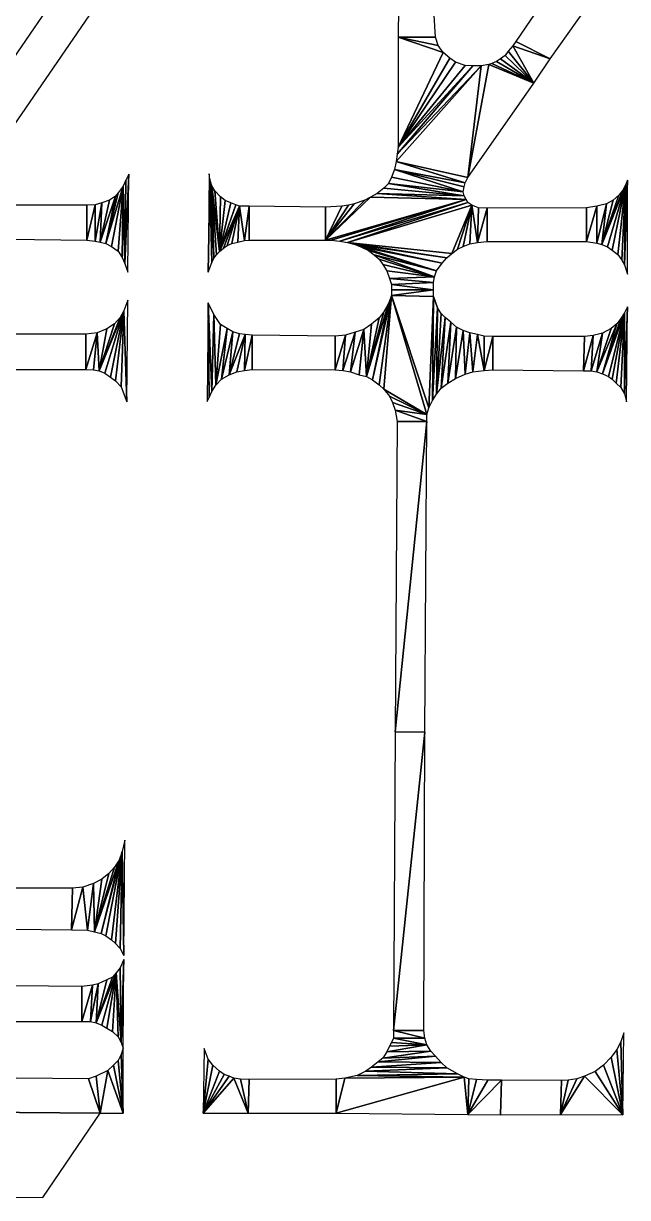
# Model space of a CAD drawing. Extents: x -35426929 to -35396731, y 11996534 to 12011444.
# Drawn here: x -35408043 to -35406283, y 11997723 to 12001147 of the extents above; entities that cross this region are included whole.
import ezdxf

# ---------------------------------------------------------------- set-up
doc = ezdxf.new("R2010")
doc.units = 0

msp = doc.modelspace()

# ---------------------------------------------------------------- linework, layer by layer
at = {"layer": 'mg_to_dxf', "color": 52}
for points in [[(-35406842.28, 12001106.72), (-35406858.99, 12001379.56), (-35406948.08, 12001380.95), (-35406950.86, 12001106.72)], [(-35406508.19, 12001044.08), (-35406377.34, 12001229.22), (-35406483.14, 12001279.33), (-35406608.42, 12001094.19)], [(-35408106.25, 12000797.69), (-35407838.98, 12001187.46), (-35407939.21, 12001240.35), (-35408206.48, 12000850.58)], [(-35406950.86, 12001106.72), (-35406950.86, 12001106.72), (-35406950.86, 12000786.55), (-35406820.01, 12001062.17)], [(-35406833.93, 12001083.05), (-35406833.93, 12001083.05), (-35406842.28, 12001106.72), (-35406950.86, 12001106.72)], [(-35406833.93, 12001083.05), (-35406833.93, 12001083.05), (-35406950.86, 12001106.72), (-35406820.01, 12001062.17)], [(-35406616.77, 12001081.66), (-35406616.77, 12001081.66), (-35406508.19, 12001044.08), (-35406608.42, 12001094.19)], [(-35406820.01, 12001062.17), (-35406820.01, 12001062.17), (-35406950.86, 12000786.55), (-35406800.52, 12001045.47)], [(-35406652.96, 12001044.08), (-35406652.96, 12001044.08), (-35406555.52, 12000973.08), (-35406639.04, 12001053.82)], [(-35406555.52, 12000973.08), (-35406555.52, 12000973.08), (-35406630.69, 12001066.35), (-35406639.04, 12001053.82)], [(-35406555.52, 12000973.08), (-35406555.52, 12000973.08), (-35406616.77, 12001081.66), (-35406630.69, 12001066.35)], [(-35406555.52, 12000973.08), (-35406555.52, 12000973.08), (-35406508.19, 12001044.08), (-35406616.77, 12001081.66)], [(-35406708.65, 12001023.2), (-35406708.65, 12001023.2), (-35406956.43, 12000744.79), (-35406747.62, 12000697.46)], [(-35406953.64, 12000765.67), (-35406953.64, 12000765.67), (-35406956.43, 12000744.79), (-35406708.65, 12001023.2)], [(-35406953.64, 12000765.67), (-35406953.64, 12000765.67), (-35406708.65, 12001023.2), (-35406733.7, 12001023.2)], [(-35406950.86, 12000786.55), (-35406950.86, 12000786.55), (-35406953.64, 12000765.67), (-35406733.7, 12001023.2)], [(-35406800.52, 12001045.47), (-35406800.52, 12001045.47), (-35406950.86, 12000786.55), (-35406783.82, 12001034.33)], [(-35406950.86, 12000786.55), (-35406950.86, 12000786.55), (-35406755.97, 12001024.59), (-35406783.82, 12001034.33)], [(-35406950.86, 12000786.55), (-35406950.86, 12000786.55), (-35406733.7, 12001023.2), (-35406755.97, 12001024.59)], [(-35406747.62, 12000697.46), (-35406747.62, 12000697.46), (-35406555.52, 12000973.08), (-35406686.37, 12001027.37)], [(-35406708.65, 12001023.2), (-35406708.65, 12001023.2), (-35406747.62, 12000697.46), (-35406686.37, 12001027.37)], [(-35406686.37, 12001027.37), (-35406686.37, 12001027.37), (-35406555.52, 12000973.08), (-35406678.02, 12001030.16)], [(-35406664.1, 12001035.72), (-35406664.1, 12001035.72), (-35406678.02, 12001030.16), (-35406555.52, 12000973.08)], [(-35406555.52, 12000973.08), (-35406555.52, 12000973.08), (-35406652.96, 12001044.08), (-35406664.1, 12001035.72)], [(-35406956.43, 12000744.79), (-35406956.43, 12000744.79), (-35406962, 12000721.12), (-35406755.97, 12000682.15)], [(-35406747.62, 12000697.46), (-35406747.62, 12000697.46), (-35406956.43, 12000744.79), (-35406755.97, 12000682.15)], [(-35407499.32, 12000693.28), (-35407499.32, 12000693.28), (-35407502.11, 12000708.6), (-35407504.89, 12000421.84)], [(-35406962, 12000721.12), (-35406962, 12000721.12), (-35406970.35, 12000698.85), (-35406761.54, 12000655.7)], [(-35406962, 12000721.12), (-35406962, 12000721.12), (-35406761.54, 12000655.7), (-35406758.76, 12000671.01)], [(-35406755.97, 12000682.15), (-35406755.97, 12000682.15), (-35406962, 12000721.12), (-35406758.76, 12000671.01)], [(-35407752.67, 12000672.4), (-35407752.67, 12000672.4), (-35407747.1, 12000446.89), (-35407744.32, 12000690.5)], [(-35407747.1, 12000446.89), (-35407747.1, 12000446.89), (-35407735.97, 12000707.2), (-35407744.32, 12000690.5)], [(-35407747.1, 12000446.89), (-35407747.1, 12000446.89), (-35407738.75, 12000421.84), (-35407735.97, 12000707.2)], [(-35407499.32, 12000693.28), (-35407499.32, 12000693.28), (-35407504.89, 12000421.84), (-35407493.75, 12000449.68)], [(-35407499.32, 12000693.28), (-35407499.32, 12000693.28), (-35407488.19, 12000462.2), (-35407493.75, 12000673.79)], [(-35407499.32, 12000693.28), (-35407499.32, 12000693.28), (-35407493.75, 12000449.68), (-35407488.19, 12000462.2)], [(-35407493.75, 12000673.79), (-35407493.75, 12000673.79), (-35407471.48, 12000481.69), (-35407485.4, 12000658.48)], [(-35407493.75, 12000673.79), (-35407493.75, 12000673.79), (-35407479.83, 12000471.95), (-35407471.48, 12000481.69)], [(-35407488.19, 12000462.2), (-35407488.19, 12000462.2), (-35407479.83, 12000471.95), (-35407493.75, 12000673.79)], [(-35406758.76, 12000644.56), (-35406758.76, 12000644.56), (-35406978.7, 12000680.75), (-35406992.62, 12000666.83)], [(-35406970.35, 12000698.85), (-35406970.35, 12000698.85), (-35406978.7, 12000680.75), (-35406761.54, 12000655.7)], [(-35406758.76, 12000644.56), (-35406758.76, 12000644.56), (-35406761.54, 12000655.7), (-35406978.7, 12000680.75)], [(-35406288.25, 12000675.19), (-35406288.25, 12000675.19), (-35406357.85, 12000502.57), (-35406341.15, 12000495.61)], [(-35406288.25, 12000675.19), (-35406288.25, 12000675.19), (-35406296.6, 12000661.27), (-35406357.85, 12000502.57)], [(-35406288.25, 12000675.19), (-35406288.25, 12000675.19), (-35406341.15, 12000495.61), (-35406327.23, 12000485.87)], [(-35406288.25, 12000675.19), (-35406288.25, 12000675.19), (-35406327.23, 12000485.87), (-35406310.52, 12000473.34)], [(-35406288.25, 12000675.19), (-35406288.25, 12000675.19), (-35406310.52, 12000473.34), (-35406299.39, 12000456.64)], [(-35406291.03, 12000442.72), (-35406291.03, 12000442.72), (-35406288.25, 12000675.19), (-35406299.39, 12000456.64)], [(-35406291.03, 12000442.72), (-35406291.03, 12000442.72), (-35406282.68, 12000690.5), (-35406288.25, 12000675.19)], [(-35406291.03, 12000442.72), (-35406291.03, 12000442.72), (-35406282.68, 12000416.27), (-35406282.68, 12000690.5)], [(-35407774.95, 12000643.17), (-35407774.95, 12000643.17), (-35407819.49, 12000509.53), (-35407802.79, 12000505.36)], [(-35407774.95, 12000643.17), (-35407774.95, 12000643.17), (-35407791.65, 12000632.03), (-35407819.49, 12000509.53)], [(-35407752.67, 12000672.4), (-35407752.67, 12000672.4), (-35407802.79, 12000505.36), (-35407786.08, 12000497.01)], [(-35407752.67, 12000672.4), (-35407752.67, 12000672.4), (-35407766.59, 12000652.91), (-35407802.79, 12000505.36)], [(-35407766.59, 12000652.91), (-35407766.59, 12000652.91), (-35407774.95, 12000643.17), (-35407802.79, 12000505.36)], [(-35407752.67, 12000672.4), (-35407752.67, 12000672.4), (-35407786.08, 12000497.01), (-35407766.59, 12000483.09)], [(-35407752.67, 12000672.4), (-35407752.67, 12000672.4), (-35407766.59, 12000483.09), (-35407755.46, 12000464.99)], [(-35407747.1, 12000446.89), (-35407747.1, 12000446.89), (-35407752.67, 12000672.4), (-35407755.46, 12000464.99)], [(-35407471.48, 12000481.69), (-35407471.48, 12000481.69), (-35407468.7, 12000641.78), (-35407485.4, 12000658.48)], [(-35407471.48, 12000481.69), (-35407471.48, 12000481.69), (-35407454.78, 12000630.64), (-35407468.7, 12000641.78)], [(-35407162.45, 12000515.1), (-35407162.45, 12000515.1), (-35406753.19, 12000633.43), (-35407031.6, 12000640.39)], [(-35407162.45, 12000515.1), (-35407162.45, 12000515.1), (-35407031.6, 12000640.39), (-35407048.3, 12000632.03)], [(-35407031.6, 12000640.39), (-35407031.6, 12000640.39), (-35406753.19, 12000633.43), (-35407012.11, 12000651.52)], [(-35407012.11, 12000651.52), (-35407012.11, 12000651.52), (-35406758.76, 12000644.56), (-35406992.62, 12000666.83)], [(-35407012.11, 12000651.52), (-35407012.11, 12000651.52), (-35406753.19, 12000633.43), (-35406758.76, 12000644.56)], [(-35406296.6, 12000661.27), (-35406296.6, 12000661.27), (-35406307.74, 12000645.95), (-35406357.85, 12000502.57)], [(-35406307.74, 12000645.95), (-35406307.74, 12000645.95), (-35406324.44, 12000632.03), (-35406357.85, 12000502.57)], [(-35408086.76, 12000517.89), (-35407858.47, 12000515.1), (-35407858.47, 12000616.72), (-35408086.76, 12000616.72)], [(-35407833.41, 12000618.11), (-35407833.41, 12000618.11), (-35407858.47, 12000515.1), (-35407833.41, 12000512.32)], [(-35407833.41, 12000618.11), (-35407833.41, 12000618.11), (-35407858.47, 12000616.72), (-35407858.47, 12000515.1)], [(-35407813.92, 12000623.68), (-35407813.92, 12000623.68), (-35407833.41, 12000618.11), (-35407833.41, 12000512.32)], [(-35407819.49, 12000509.53), (-35407819.49, 12000509.53), (-35407813.92, 12000623.68), (-35407833.41, 12000512.32)], [(-35407791.65, 12000632.03), (-35407791.65, 12000632.03), (-35407813.92, 12000623.68), (-35407819.49, 12000509.53)], [(-35407471.48, 12000481.69), (-35407471.48, 12000481.69), (-35407438.07, 12000623.68), (-35407454.78, 12000630.64)], [(-35407471.48, 12000481.69), (-35407471.48, 12000481.69), (-35407424.15, 12000618.11), (-35407438.07, 12000623.68)], [(-35407471.48, 12000481.69), (-35407471.48, 12000481.69), (-35407413.02, 12000613.94), (-35407424.15, 12000618.11)], [(-35407471.48, 12000481.69), (-35407471.48, 12000481.69), (-35407460.34, 12000491.44), (-35407413.02, 12000613.94)], [(-35407460.34, 12000491.44), (-35407460.34, 12000491.44), (-35407449.21, 12000499.79), (-35407413.02, 12000613.94)], [(-35407449.21, 12000499.79), (-35407449.21, 12000499.79), (-35407435.29, 12000505.36), (-35407413.02, 12000613.94)], [(-35407435.29, 12000505.36), (-35407435.29, 12000505.36), (-35407418.58, 12000509.53), (-35407413.02, 12000613.94)], [(-35407418.58, 12000509.53), (-35407418.58, 12000509.53), (-35407399.1, 12000513.71), (-35407413.02, 12000613.94)], [(-35407399.1, 12000513.71), (-35407399.1, 12000513.71), (-35407385.17, 12000613.94), (-35407413.02, 12000613.94)], [(-35407399.1, 12000513.71), (-35407399.1, 12000513.71), (-35407385.17, 12000515.1), (-35407385.17, 12000613.94)], [(-35407162.45, 12000611.15), (-35407385.17, 12000613.94), (-35407385.17, 12000515.1), (-35407162.45, 12000515.1)], [(-35407162.45, 12000515.1), (-35407162.45, 12000515.1), (-35407145.74, 12000515.1), (-35406753.19, 12000633.43)], [(-35407162.45, 12000515.1), (-35407162.45, 12000515.1), (-35407048.3, 12000632.03), (-35407078.93, 12000620.9)], [(-35407162.45, 12000515.1), (-35407162.45, 12000515.1), (-35407078.93, 12000620.9), (-35407095.63, 12000616.72)], [(-35407115.12, 12000613.94), (-35407115.12, 12000613.94), (-35407162.45, 12000515.1), (-35407095.63, 12000616.72)], [(-35407115.12, 12000613.94), (-35407115.12, 12000613.94), (-35407162.45, 12000611.15), (-35407162.45, 12000515.1)], [(-35407145.74, 12000515.1), (-35407145.74, 12000515.1), (-35407120.69, 12000512.32), (-35406753.19, 12000633.43)], [(-35406753.19, 12000633.43), (-35406753.19, 12000633.43), (-35407120.69, 12000512.32), (-35406747.62, 12000625.07)], [(-35407120.69, 12000512.32), (-35407120.69, 12000512.32), (-35407098.42, 12000508.14), (-35406747.62, 12000625.07)], [(-35406747.62, 12000625.07), (-35406747.62, 12000625.07), (-35407098.42, 12000508.14), (-35406736.49, 12000616.72)], [(-35406736.49, 12000616.72), (-35406736.49, 12000616.72), (-35407098.42, 12000508.14), (-35406794.95, 12000476.13)], [(-35406736.49, 12000616.72), (-35406736.49, 12000616.72), (-35406794.95, 12000476.13), (-35406778.25, 12000488.65)], [(-35406736.49, 12000616.72), (-35406736.49, 12000616.72), (-35406778.25, 12000488.65), (-35406761.54, 12000497.01)], [(-35406736.49, 12000616.72), (-35406736.49, 12000616.72), (-35406761.54, 12000497.01), (-35406742.05, 12000503.97)], [(-35406736.49, 12000616.72), (-35406736.49, 12000616.72), (-35406742.05, 12000503.97), (-35406719.78, 12000508.14)], [(-35406736.49, 12000616.72), (-35406736.49, 12000616.72), (-35406719.78, 12000508.14), (-35406717, 12000609.76)], [(-35406719.78, 12000508.14), (-35406719.78, 12000508.14), (-35406691.94, 12000608.37), (-35406717, 12000609.76)], [(-35406719.78, 12000508.14), (-35406719.78, 12000508.14), (-35406691.94, 12000510.93), (-35406691.94, 12000608.37)], [(-35406691.94, 12000510.93), (-35406402.4, 12000510.93), (-35406402.4, 12000609.76), (-35406691.94, 12000608.37)], [(-35406371.77, 12000613.94), (-35406371.77, 12000613.94), (-35406402.4, 12000510.93), (-35406371.77, 12000506.75)], [(-35406371.77, 12000613.94), (-35406371.77, 12000613.94), (-35406402.4, 12000609.76), (-35406402.4, 12000510.93)], [(-35406343.93, 12000620.9), (-35406343.93, 12000620.9), (-35406371.77, 12000613.94), (-35406371.77, 12000506.75)], [(-35406357.85, 12000502.57), (-35406357.85, 12000502.57), (-35406343.93, 12000620.9), (-35406371.77, 12000506.75)], [(-35406324.44, 12000632.03), (-35406324.44, 12000632.03), (-35406343.93, 12000620.9), (-35406357.85, 12000502.57)], [(-35406794.95, 12000476.13), (-35406794.95, 12000476.13), (-35407098.42, 12000508.14), (-35406808.87, 12000463.6)], [(-35407098.42, 12000508.14), (-35407098.42, 12000508.14), (-35407076.14, 12000502.57), (-35406808.87, 12000463.6)], [(-35407076.14, 12000502.57), (-35407076.14, 12000502.57), (-35406822.79, 12000448.28), (-35406808.87, 12000463.6)], [(-35407076.14, 12000502.57), (-35407076.14, 12000502.57), (-35407059.44, 12000495.61), (-35406822.79, 12000448.28)], [(-35407059.44, 12000495.61), (-35407059.44, 12000495.61), (-35406839.5, 12000426.01), (-35406822.79, 12000448.28)], [(-35407059.44, 12000495.61), (-35407059.44, 12000495.61), (-35407037.17, 12000484.48), (-35406839.5, 12000426.01)], [(-35407037.17, 12000484.48), (-35407037.17, 12000484.48), (-35407020.46, 12000471.95), (-35406839.5, 12000426.01)], [(-35407020.46, 12000471.95), (-35407020.46, 12000471.95), (-35406845.06, 12000407.92), (-35406839.5, 12000426.01)], [(-35407020.46, 12000471.95), (-35407020.46, 12000471.95), (-35407006.54, 12000459.42), (-35406845.06, 12000407.92)], [(-35407006.54, 12000459.42), (-35407006.54, 12000459.42), (-35406995.4, 12000444.11), (-35406845.06, 12000407.92)], [(-35406995.4, 12000444.11), (-35406995.4, 12000444.11), (-35406984.27, 12000426.01), (-35406845.06, 12000407.92)], [(-35406984.27, 12000426.01), (-35406984.27, 12000426.01), (-35406975.92, 12000403.74), (-35406845.06, 12000407.92)], [(-35406845.06, 12000407.92), (-35406845.06, 12000407.92), (-35406975.92, 12000403.74), (-35406847.85, 12000391.21)], [(-35406975.92, 12000403.74), (-35406975.92, 12000403.74), (-35406970.35, 12000385.64), (-35406847.85, 12000391.21)], [(-35406970.35, 12000385.64), (-35406970.35, 12000385.64), (-35406847.85, 12000370.33), (-35406847.85, 12000391.21)], [(-35406970.35, 12000385.64), (-35406970.35, 12000385.64), (-35406970.35, 12000370.33), (-35406847.85, 12000370.33)], [(-35406847.85, 12000350.84), (-35406847.85, 12000350.84), (-35406847.85, 12000370.33), (-35406970.35, 12000353.63)], [(-35406970.35, 12000353.63), (-35406970.35, 12000353.63), (-35406847.85, 12000370.33), (-35406970.35, 12000370.33)], [(-35407749.89, 12000309.08), (-35407749.89, 12000309.08), (-35407741.54, 12000043.2), (-35407738.75, 12000339.71)], [(-35407502.11, 12000055.73), (-35407502.11, 12000055.73), (-35407504.89, 12000332.75), (-35407507.67, 12000044.59)], [(-35407493.75, 12000073.83), (-35407493.75, 12000073.83), (-35407504.89, 12000332.75), (-35407502.11, 12000055.73)], [(-35407488.19, 12000297.94), (-35407488.19, 12000297.94), (-35407504.89, 12000332.75), (-35407493.75, 12000073.83)], [(-35406970.35, 12000353.63), (-35406970.35, 12000353.63), (-35407026.03, 12000107.24), (-35407006.54, 12000093.31)], [(-35406970.35, 12000353.63), (-35406970.35, 12000353.63), (-35406978.7, 12000329.96), (-35407026.03, 12000107.24)], [(-35406992.62, 12000080.79), (-35406992.62, 12000080.79), (-35406970.35, 12000353.63), (-35407006.54, 12000093.31)], [(-35406867.34, 12000007.01), (-35406867.34, 12000007.01), (-35406970.35, 12000353.63), (-35406992.62, 12000080.79)], [(-35406861.77, 12000026.5), (-35406861.77, 12000026.5), (-35406970.35, 12000353.63), (-35406867.34, 12000007.01)], [(-35406861.77, 12000026.5), (-35406861.77, 12000026.5), (-35406847.85, 12000350.84), (-35406970.35, 12000353.63)], [(-35406850.63, 12000047.38), (-35406850.63, 12000047.38), (-35406847.85, 12000350.84), (-35406861.77, 12000026.5)], [(-35406836.71, 12000317.43), (-35406836.71, 12000317.43), (-35406847.85, 12000350.84), (-35406850.63, 12000047.38)], [(-35406836.71, 12000317.43), (-35406836.71, 12000317.43), (-35406842.28, 12000335.53), (-35406847.85, 12000350.84)], [(-35407749.89, 12000309.08), (-35407749.89, 12000309.08), (-35407822.27, 12000133.68), (-35407805.57, 12000126.72)], [(-35407749.89, 12000309.08), (-35407749.89, 12000309.08), (-35407761.02, 12000289.59), (-35407822.27, 12000133.68)], [(-35407749.89, 12000309.08), (-35407749.89, 12000309.08), (-35407805.57, 12000126.72), (-35407788.87, 12000115.59)], [(-35407749.89, 12000309.08), (-35407749.89, 12000309.08), (-35407788.87, 12000115.59), (-35407774.95, 12000104.45)], [(-35407758.24, 12000087.75), (-35407758.24, 12000087.75), (-35407749.89, 12000309.08), (-35407774.95, 12000104.45)], [(-35407758.24, 12000087.75), (-35407758.24, 12000087.75), (-35407741.54, 12000043.2), (-35407749.89, 12000309.08)], [(-35407482.62, 12000091.92), (-35407482.62, 12000091.92), (-35407488.19, 12000297.94), (-35407493.75, 12000073.83)], [(-35407468.7, 12000268.71), (-35407468.7, 12000268.71), (-35407488.19, 12000297.94), (-35407482.62, 12000091.92)], [(-35406978.7, 12000329.96), (-35406978.7, 12000329.96), (-35407042.73, 12000116.98), (-35407026.03, 12000107.24)], [(-35406978.7, 12000329.96), (-35406978.7, 12000329.96), (-35406992.62, 12000306.3), (-35407042.73, 12000116.98)], [(-35406992.62, 12000306.3), (-35406992.62, 12000306.3), (-35407006.54, 12000288.2), (-35407042.73, 12000116.98)], [(-35406839.5, 12000065.47), (-35406839.5, 12000065.47), (-35406836.71, 12000317.43), (-35406850.63, 12000047.38)], [(-35406825.58, 12000300.73), (-35406825.58, 12000300.73), (-35406836.71, 12000317.43), (-35406839.5, 12000065.47)], [(-35406814.44, 12000289.59), (-35406814.44, 12000289.59), (-35406825.58, 12000300.73), (-35406839.5, 12000065.47)], [(-35406291.03, 12000303.51), (-35406291.03, 12000303.51), (-35406355.07, 12000125.33), (-35406338.36, 12000116.98)], [(-35406291.03, 12000303.51), (-35406291.03, 12000303.51), (-35406302.17, 12000286.81), (-35406355.07, 12000125.33)], [(-35406291.03, 12000303.51), (-35406291.03, 12000303.51), (-35406338.36, 12000116.98), (-35406327.23, 12000110.02)], [(-35406291.03, 12000303.51), (-35406291.03, 12000303.51), (-35406327.23, 12000110.02), (-35406316.09, 12000097.49)], [(-35406291.03, 12000303.51), (-35406291.03, 12000303.51), (-35406316.09, 12000097.49), (-35406302.17, 12000084.96)], [(-35406291.03, 12000066.87), (-35406291.03, 12000066.87), (-35406291.03, 12000303.51), (-35406302.17, 12000084.96)], [(-35406291.03, 12000066.87), (-35406291.03, 12000066.87), (-35406282.68, 12000320.22), (-35406291.03, 12000303.51)], [(-35406291.03, 12000066.87), (-35406291.03, 12000066.87), (-35406285.47, 12000043.2), (-35406282.68, 12000320.22)], [(-35407761.02, 12000289.59), (-35407761.02, 12000289.59), (-35407777.73, 12000271.5), (-35407822.27, 12000133.68)], [(-35407777.73, 12000271.5), (-35407777.73, 12000271.5), (-35407800, 12000256.18), (-35407822.27, 12000133.68)], [(-35407482.62, 12000091.92), (-35407482.62, 12000091.92), (-35407449.21, 12000257.58), (-35407468.7, 12000268.71)], [(-35407028.81, 12000270.1), (-35407028.81, 12000270.1), (-35407051.09, 12000254.79), (-35407042.73, 12000116.98)], [(-35407006.54, 12000288.2), (-35407006.54, 12000288.2), (-35407028.81, 12000270.1), (-35407042.73, 12000116.98)], [(-35406814.44, 12000289.59), (-35406814.44, 12000289.59), (-35406839.5, 12000065.47), (-35406825.58, 12000083.57)], [(-35406797.74, 12000275.67), (-35406797.74, 12000275.67), (-35406814.44, 12000289.59), (-35406825.58, 12000083.57)], [(-35406797.74, 12000275.67), (-35406797.74, 12000275.67), (-35406825.58, 12000083.57), (-35406806.09, 12000097.49)], [(-35406781.03, 12000261.75), (-35406781.03, 12000261.75), (-35406797.74, 12000275.67), (-35406806.09, 12000097.49)], [(-35406313.31, 12000271.5), (-35406313.31, 12000271.5), (-35406371.77, 12000130.9), (-35406355.07, 12000125.33)], [(-35406313.31, 12000271.5), (-35406313.31, 12000271.5), (-35406330.01, 12000257.58), (-35406371.77, 12000130.9)], [(-35406302.17, 12000286.81), (-35406302.17, 12000286.81), (-35406313.31, 12000271.5), (-35406355.07, 12000125.33)], [(-35408095.11, 12000137.86), (-35407861.25, 12000137.86), (-35407861.25, 12000240.87), (-35408095.11, 12000240.87)], [(-35407827.84, 12000245.05), (-35407827.84, 12000245.05), (-35407861.25, 12000137.86), (-35407838.98, 12000136.47)], [(-35407827.84, 12000245.05), (-35407827.84, 12000245.05), (-35407861.25, 12000240.87), (-35407861.25, 12000137.86)], [(-35407822.27, 12000133.68), (-35407822.27, 12000133.68), (-35407827.84, 12000245.05), (-35407838.98, 12000136.47)], [(-35407800, 12000256.18), (-35407800, 12000256.18), (-35407827.84, 12000245.05), (-35407822.27, 12000133.68)], [(-35407465.91, 12000110.02), (-35407465.91, 12000110.02), (-35407449.21, 12000257.58), (-35407482.62, 12000091.92)], [(-35407432.5, 12000247.83), (-35407432.5, 12000247.83), (-35407449.21, 12000257.58), (-35407465.91, 12000110.02)], [(-35407443.64, 12000122.55), (-35407443.64, 12000122.55), (-35407432.5, 12000247.83), (-35407465.91, 12000110.02)], [(-35407413.02, 12000242.26), (-35407413.02, 12000242.26), (-35407432.5, 12000247.83), (-35407443.64, 12000122.55)], [(-35407396.31, 12000239.48), (-35407396.31, 12000239.48), (-35407413.02, 12000242.26), (-35407443.64, 12000122.55)], [(-35407396.31, 12000239.48), (-35407396.31, 12000239.48), (-35407443.64, 12000122.55), (-35407421.37, 12000130.9)], [(-35407399.1, 12000135.08), (-35407399.1, 12000135.08), (-35407396.31, 12000239.48), (-35407421.37, 12000130.9)], [(-35407399.1, 12000135.08), (-35407399.1, 12000135.08), (-35407376.82, 12000238.09), (-35407396.31, 12000239.48)], [(-35407399.1, 12000135.08), (-35407399.1, 12000135.08), (-35407376.82, 12000137.86), (-35407376.82, 12000238.09)], [(-35407376.82, 12000137.86), (-35407134.61, 12000136.47), (-35407134.61, 12000235.3), (-35407376.82, 12000238.09)], [(-35407103.98, 12000238.09), (-35407103.98, 12000238.09), (-35407134.61, 12000136.47), (-35407112.34, 12000135.08)], [(-35407103.98, 12000238.09), (-35407103.98, 12000238.09), (-35407134.61, 12000235.3), (-35407134.61, 12000136.47)], [(-35407076.14, 12000246.44), (-35407076.14, 12000246.44), (-35407112.34, 12000135.08), (-35407090.06, 12000130.9)], [(-35407076.14, 12000246.44), (-35407076.14, 12000246.44), (-35407103.98, 12000238.09), (-35407112.34, 12000135.08)], [(-35407051.09, 12000254.79), (-35407051.09, 12000254.79), (-35407090.06, 12000130.9), (-35407065.01, 12000122.55)], [(-35407051.09, 12000254.79), (-35407051.09, 12000254.79), (-35407076.14, 12000246.44), (-35407090.06, 12000130.9)], [(-35407051.09, 12000254.79), (-35407051.09, 12000254.79), (-35407065.01, 12000122.55), (-35407042.73, 12000116.98)], [(-35406781.03, 12000261.75), (-35406781.03, 12000261.75), (-35406806.09, 12000097.49), (-35406783.82, 12000111.41)], [(-35406761.54, 12000252.01), (-35406761.54, 12000252.01), (-35406781.03, 12000261.75), (-35406783.82, 12000111.41)], [(-35406761.54, 12000252.01), (-35406761.54, 12000252.01), (-35406783.82, 12000111.41), (-35406755.97, 12000123.94)], [(-35406742.05, 12000245.05), (-35406742.05, 12000245.05), (-35406761.54, 12000252.01), (-35406755.97, 12000123.94)], [(-35406742.05, 12000245.05), (-35406742.05, 12000245.05), (-35406755.97, 12000123.94), (-35406733.7, 12000130.9)], [(-35406719.78, 12000239.48), (-35406719.78, 12000239.48), (-35406742.05, 12000245.05), (-35406733.7, 12000130.9)], [(-35406719.78, 12000239.48), (-35406719.78, 12000239.48), (-35406733.7, 12000130.9), (-35406700.29, 12000135.08)], [(-35406719.78, 12000239.48), (-35406719.78, 12000239.48), (-35406700.29, 12000135.08), (-35406700.29, 12000235.3)], [(-35406700.29, 12000135.08), (-35406700.29, 12000135.08), (-35406675.24, 12000233.91), (-35406700.29, 12000235.3)], [(-35406700.29, 12000135.08), (-35406700.29, 12000135.08), (-35406675.24, 12000136.47), (-35406675.24, 12000233.91)], [(-35406675.24, 12000136.47), (-35406410.75, 12000133.68), (-35406407.97, 12000233.91), (-35406675.24, 12000233.91)], [(-35406382.91, 12000236.69), (-35406382.91, 12000236.69), (-35406410.75, 12000133.68), (-35406388.48, 12000133.68)], [(-35406382.91, 12000236.69), (-35406382.91, 12000236.69), (-35406407.97, 12000233.91), (-35406410.75, 12000133.68)], [(-35406355.07, 12000243.65), (-35406355.07, 12000243.65), (-35406388.48, 12000133.68), (-35406371.77, 12000130.9)], [(-35406355.07, 12000243.65), (-35406355.07, 12000243.65), (-35406382.91, 12000236.69), (-35406388.48, 12000133.68)], [(-35406330.01, 12000257.58), (-35406330.01, 12000257.58), (-35406355.07, 12000243.65), (-35406371.77, 12000130.9)], [(-35406867.34, 12000007.01), (-35406867.34, 12000007.01), (-35406992.62, 12000080.79), (-35406975.92, 12000059.91)], [(-35406867.34, 12000007.01), (-35406867.34, 12000007.01), (-35406975.92, 12000059.91), (-35406967.56, 12000041.81)], [(-35406867.34, 12000007.01), (-35406867.34, 12000007.01), (-35406967.56, 12000041.81), (-35406959.21, 12000019.54)], [(-35406959.21, 12000019.54), (-35406959.21, 12000019.54), (-35406867.34, 11999986.13), (-35406867.34, 12000007.01)], [(-35406959.21, 12000019.54), (-35406959.21, 12000019.54), (-35406953.64, 11999986.13), (-35406867.34, 11999986.13)], [(-35406872.91, 11999079.91), (-35406872.91, 11999079.91), (-35406867.34, 11999986.13), (-35406959.21, 11999081.3)], [(-35406959.21, 11999081.3), (-35406959.21, 11999081.3), (-35406867.34, 11999986.13), (-35406953.64, 11999986.13)], [(-35406872.91, 11999079.91), (-35406872.91, 11999079.91), (-35406959.21, 11999081.3), (-35406964.78, 11998209.89)], [(-35406872.91, 11999079.91), (-35406872.91, 11999079.91), (-35406964.78, 11998209.89), (-35406875.69, 11998209.89)], [(-35407755.46, 11998731.9), (-35407755.46, 11998731.9), (-35407749.89, 11998428.44), (-35407747.1, 11998765.31)], [(-35407755.46, 11998731.9), (-35407755.46, 11998731.9), (-35407816.71, 11998492.47), (-35407802.79, 11998485.51)], [(-35407763.81, 11998706.85), (-35407763.81, 11998706.85), (-35407816.71, 11998492.47), (-35407755.46, 11998731.9)], [(-35407755.46, 11998731.9), (-35407755.46, 11998731.9), (-35407802.79, 11998485.51), (-35407786.08, 11998474.38)], [(-35407755.46, 11998731.9), (-35407755.46, 11998731.9), (-35407786.08, 11998474.38), (-35407774.95, 11998463.24)], [(-35407755.46, 11998731.9), (-35407755.46, 11998731.9), (-35407774.95, 11998463.24), (-35407761.02, 11998449.32)], [(-35407761.02, 11998449.32), (-35407761.02, 11998449.32), (-35407749.89, 11998428.44), (-35407755.46, 11998731.9)], [(-35407763.81, 11998706.85), (-35407763.81, 11998706.85), (-35407836.19, 11998498.04), (-35407816.71, 11998492.47)], [(-35407763.81, 11998706.85), (-35407763.81, 11998706.85), (-35407777.73, 11998685.97), (-35407836.19, 11998498.04)], [(-35407777.73, 11998685.97), (-35407777.73, 11998685.97), (-35407794.43, 11998667.87), (-35407836.19, 11998498.04)], [(-35407794.43, 11998667.87), (-35407794.43, 11998667.87), (-35407813.92, 11998651.17), (-35407836.19, 11998498.04)], [(-35408167.5, 11998506.39), (-35407903.01, 11998503.61), (-35407900.23, 11998624.72), (-35408167.5, 11998624.72)], [(-35407869.6, 11998627.5), (-35407869.6, 11998627.5), (-35407903.01, 11998503.61), (-35407855.68, 11998502.22)], [(-35407869.6, 11998627.5), (-35407869.6, 11998627.5), (-35407900.23, 11998624.72), (-35407903.01, 11998503.61)], [(-35407838.98, 11998638.64), (-35407838.98, 11998638.64), (-35407869.6, 11998627.5), (-35407855.68, 11998502.22)], [(-35407838.98, 11998638.64), (-35407838.98, 11998638.64), (-35407855.68, 11998502.22), (-35407836.19, 11998498.04)], [(-35407813.92, 11998651.17), (-35407813.92, 11998651.17), (-35407838.98, 11998638.64), (-35407836.19, 11998498.04)], [(-35407758.24, 11998175.09), (-35407758.24, 11998175.09), (-35407749.89, 11998417.3), (-35407761.02, 11998392.25)], [(-35407758.24, 11998175.09), (-35407758.24, 11998175.09), (-35407752.67, 11998158.38), (-35407749.89, 11998417.3)], [(-35407758.24, 11998175.09), (-35407758.24, 11998175.09), (-35407761.02, 11998392.25), (-35407772.16, 11998378.33)], [(-35407825.06, 11998346.31), (-35407825.06, 11998346.31), (-35407847.33, 11998236.34), (-35407830.63, 11998232.16)], [(-35407825.06, 11998346.31), (-35407825.06, 11998346.31), (-35407841.76, 11998342.13), (-35407847.33, 11998236.34)], [(-35407772.16, 11998378.33), (-35407772.16, 11998378.33), (-35407830.63, 11998232.16), (-35407813.92, 11998225.2)], [(-35407772.16, 11998378.33), (-35407772.16, 11998378.33), (-35407783.3, 11998365.8), (-35407830.63, 11998232.16)], [(-35407783.3, 11998365.8), (-35407783.3, 11998365.8), (-35407800, 11998357.45), (-35407830.63, 11998232.16)], [(-35407800, 11998357.45), (-35407800, 11998357.45), (-35407825.06, 11998346.31), (-35407830.63, 11998232.16)], [(-35407772.16, 11998378.33), (-35407772.16, 11998378.33), (-35407813.92, 11998225.2), (-35407800, 11998216.85)], [(-35407772.16, 11998378.33), (-35407772.16, 11998378.33), (-35407800, 11998216.85), (-35407783.3, 11998207.11)], [(-35407772.16, 11998378.33), (-35407772.16, 11998378.33), (-35407783.3, 11998207.11), (-35407766.59, 11998191.79)], [(-35407758.24, 11998175.09), (-35407758.24, 11998175.09), (-35407772.16, 11998378.33), (-35407766.59, 11998191.79)], [(-35408164.72, 11998236.34), (-35407872.39, 11998236.34), (-35407872.39, 11998337.96), (-35408164.72, 11998340.74)], [(-35407841.76, 11998342.13), (-35407841.76, 11998342.13), (-35407872.39, 11998236.34), (-35407847.33, 11998236.34)], [(-35407841.76, 11998342.13), (-35407841.76, 11998342.13), (-35407872.39, 11998337.96), (-35407872.39, 11998236.34)], [(-35406872.91, 11998187.62), (-35406872.91, 11998187.62), (-35406964.78, 11998209.89), (-35406964.78, 11998187.62)], [(-35406872.91, 11998187.62), (-35406872.91, 11998187.62), (-35406875.69, 11998209.89), (-35406964.78, 11998209.89)], [(-35406975.92, 11998163.95), (-35406975.92, 11998163.95), (-35406867.34, 11998168.13), (-35406970.35, 11998175.09)], [(-35406867.34, 11998168.13), (-35406867.34, 11998168.13), (-35406964.78, 11998187.62), (-35406970.35, 11998175.09)], [(-35406867.34, 11998168.13), (-35406867.34, 11998168.13), (-35406872.91, 11998187.62), (-35406964.78, 11998187.62)], [(-35406296.6, 11997963.5), (-35406296.6, 11997963.5), (-35406302.17, 11998176.48), (-35406313.31, 11998154.21)], [(-35406296.6, 11997963.5), (-35406296.6, 11997963.5), (-35406293.82, 11998202.93), (-35406302.17, 11998176.48)], [(-35407766.59, 11998122.19), (-35407766.59, 11998122.19), (-35407752.67, 11997969.07), (-35407758.24, 11998140.29)], [(-35407752.67, 11997969.07), (-35407752.67, 11997969.07), (-35407752.67, 11998158.38), (-35407758.24, 11998140.29)], [(-35407504.89, 11998126.37), (-35407504.89, 11998126.37), (-35407516.03, 11998156.99), (-35407518.81, 11997969.07)], [(-35406995.4, 11998129.15), (-35406995.4, 11998129.15), (-35406842.28, 11998134.72), (-35406856.2, 11998150.03)], [(-35406984.27, 11998147.25), (-35406984.27, 11998147.25), (-35406995.4, 11998129.15), (-35406856.2, 11998150.03)], [(-35406984.27, 11998147.25), (-35406984.27, 11998147.25), (-35406856.2, 11998150.03), (-35406867.34, 11998168.13)], [(-35406975.92, 11998163.95), (-35406975.92, 11998163.95), (-35406984.27, 11998147.25), (-35406867.34, 11998168.13)], [(-35406296.6, 11997963.5), (-35406296.6, 11997963.5), (-35406313.31, 11998154.21), (-35406330.01, 11998131.94)], [(-35407797.22, 11998092.96), (-35407797.22, 11998092.96), (-35407752.67, 11997969.07), (-35407780.51, 11998108.27)], [(-35407780.51, 11998108.27), (-35407780.51, 11998108.27), (-35407752.67, 11997969.07), (-35407766.59, 11998122.19)], [(-35407504.89, 11998126.37), (-35407504.89, 11998126.37), (-35407518.81, 11997969.07), (-35407490.97, 11998108.27)], [(-35407518.81, 11997969.07), (-35407518.81, 11997969.07), (-35407471.48, 11998091.57), (-35407490.97, 11998108.27)], [(-35407009.33, 11998118.02), (-35407009.33, 11998118.02), (-35407028.81, 11998102.7), (-35406825.58, 11998116.62)], [(-35407028.81, 11998102.7), (-35407028.81, 11998102.7), (-35406808.87, 11998101.31), (-35406825.58, 11998116.62)], [(-35407009.33, 11998118.02), (-35407009.33, 11998118.02), (-35406825.58, 11998116.62), (-35406842.28, 11998134.72)], [(-35406995.4, 11998129.15), (-35406995.4, 11998129.15), (-35407009.33, 11998118.02), (-35406842.28, 11998134.72)], [(-35406377.34, 11998090.17), (-35406377.34, 11998090.17), (-35406296.6, 11997963.5), (-35406352.28, 11998108.27)], [(-35406352.28, 11998108.27), (-35406352.28, 11998108.27), (-35406296.6, 11997963.5), (-35406330.01, 11998131.94)], [(-35408173.07, 11997971.85), (-35407819.49, 11997969.07), (-35407852.9, 11998069.29), (-35408170.28, 11998072.08)], [(-35407830.63, 11998076.25), (-35407830.63, 11998076.25), (-35407852.9, 11998069.29), (-35407819.49, 11997969.07)], [(-35407830.63, 11998076.25), (-35407830.63, 11998076.25), (-35407819.49, 11997969.07), (-35407797.22, 11998092.96)], [(-35407819.49, 11997969.07), (-35407819.49, 11997969.07), (-35407752.67, 11997969.07), (-35407797.22, 11998092.96)], [(-35407518.81, 11997969.07), (-35407518.81, 11997969.07), (-35407457.56, 11998081.82), (-35407471.48, 11998091.57)], [(-35407518.81, 11997969.07), (-35407518.81, 11997969.07), (-35407443.64, 11998076.25), (-35407457.56, 11998081.82)], [(-35407518.81, 11997969.07), (-35407518.81, 11997969.07), (-35407429.72, 11998070.69), (-35407443.64, 11998076.25)], [(-35406758.76, 11998073.47), (-35406758.76, 11998073.47), (-35407131.82, 11997969.07), (-35406747.62, 11997964.89)], [(-35407106.77, 11998070.69), (-35407106.77, 11998070.69), (-35407131.82, 11997969.07), (-35406758.76, 11998073.47)], [(-35407070.57, 11998079.04), (-35407070.57, 11998079.04), (-35407106.77, 11998070.69), (-35406758.76, 11998073.47)], [(-35407045.52, 11998091.57), (-35407045.52, 11998091.57), (-35407070.57, 11998079.04), (-35406778.25, 11998083.21)], [(-35407070.57, 11998079.04), (-35407070.57, 11998079.04), (-35406758.76, 11998073.47), (-35406778.25, 11998083.21)], [(-35407028.81, 11998102.7), (-35407028.81, 11998102.7), (-35407045.52, 11998091.57), (-35406808.87, 11998101.31)], [(-35407045.52, 11998091.57), (-35407045.52, 11998091.57), (-35406778.25, 11998083.21), (-35406808.87, 11998101.31)], [(-35406758.76, 11998073.47), (-35406758.76, 11998073.47), (-35406747.62, 11997964.89), (-35406744.84, 11998069.29)], [(-35406477.57, 11997964.89), (-35406477.57, 11997964.89), (-35406296.6, 11997963.5), (-35406407.97, 11998076.25)], [(-35406477.57, 11997964.89), (-35406477.57, 11997964.89), (-35406407.97, 11998076.25), (-35406430.24, 11998069.29)], [(-35406407.97, 11998076.25), (-35406407.97, 11998076.25), (-35406296.6, 11997963.5), (-35406377.34, 11998090.17)], [(-35407518.81, 11997969.07), (-35407518.81, 11997969.07), (-35407387.96, 11997969.07), (-35407429.72, 11998070.69)], [(-35407429.72, 11998070.69), (-35407429.72, 11998070.69), (-35407387.96, 11997969.07), (-35407410.23, 11998067.9)], [(-35407410.23, 11998067.9), (-35407410.23, 11998067.9), (-35407387.96, 11997969.07), (-35407385.17, 11998066.51)], [(-35407387.96, 11997969.07), (-35407131.82, 11997969.07), (-35407131.82, 11998067.9), (-35407385.17, 11998066.51)], [(-35407106.77, 11998070.69), (-35407106.77, 11998070.69), (-35407131.82, 11998067.9), (-35407131.82, 11997969.07)], [(-35406722.57, 11998066.51), (-35406722.57, 11998066.51), (-35406744.84, 11998069.29), (-35406747.62, 11997964.89)], [(-35406722.57, 11998066.51), (-35406722.57, 11998066.51), (-35406747.62, 11997964.89), (-35406689.16, 11998065.12)], [(-35406747.62, 11997964.89), (-35406747.62, 11997964.89), (-35406650.18, 11998065.12), (-35406689.16, 11998065.12)], [(-35406747.62, 11997964.89), (-35406747.62, 11997964.89), (-35406652.96, 11997963.5), (-35406650.18, 11998065.12)], [(-35406652.96, 11997963.5), (-35406477.57, 11997964.89), (-35406474.78, 11998063.73), (-35406650.18, 11998065.12)], [(-35406455.29, 11998065.12), (-35406455.29, 11998065.12), (-35406477.57, 11997964.89), (-35406430.24, 11998069.29)], [(-35406455.29, 11998065.12), (-35406455.29, 11998065.12), (-35406474.78, 11998063.73), (-35406477.57, 11997964.89)], [(-35408173.07, 11997724.07), (-35407986.53, 11997722.68), (-35407819.49, 11997969.07), (-35408173.07, 11997971.85)]]:
    msp.add_3dface(points, dxfattribs=at)

doc.saveas('drawing.dxf')
